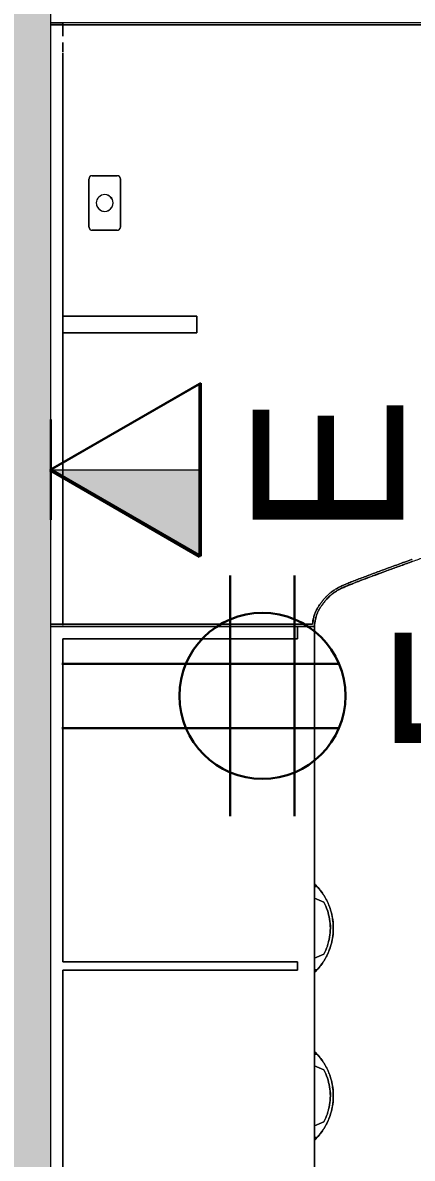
# Model space of a CAD drawing. Header units: inches. Extents: x 385 to 2249, y -1773 to -36.
# Drawn here: x 1811.5 to 1834.7, y -1686 to -1618.3 of the extents above; entities that cross this region are included whole.
import ezdxf

# ---------------------------------------------------------------- set-up
doc = ezdxf.new("R2010")
doc.units = ezdxf.units.IN
doc.header["$MEASUREMENT"] = 0
for name, color, linetype, lineweight in [('A-ANNO-NOTE', 131, 'Continuous', 30), ('A-WALL-PATT', 111, 'Continuous', 13), ('I-FURN', 30, 'Continuous', 9), ('I-FURN-PNLS', 30, 'Continuous', 9), ('I-WALL', 2, 'Continuous', 13)]:
    doc.layers.add(name, color=color, linetype=linetype, lineweight=lineweight)
doc.styles.add('Swis721 Lt BT', font='swissl.ttf', dxfattribs={"height": 9})

# ---------------------------------------------------------------- blocks, each defined once
blk = doc.blocks.new('Zira Wksta 11 - Type 2-V140-Level 6 POWER _ SIGNAL')
at = {"layer": 'I-FURN'}
for p, q in [((-16.173, 66.48), (-16, 66.48)), ((-16.173, 66.48), (-16, 66.48)), ((-16, 66.487), (-16.167, 66.487)), ((-16, 66.487), (-16.167, 66.487)), ((-16, 66.604), (-16, 66.657)), ((-16, 66.657), (-16, 66.614)), ((-16, 66.604), (-16, 66.657)), ((-16, 66.657), (-16, 66.614)), ((-16, 66.614), (-16, 66.512)), ((-16, 66.614), (-16, 66.512)), ((-16, 66.512), (-16, 66.604)), ((-16, 66.512), (-16, 66.604)), ((-16, 66.48), (-16, 66.512)), ((-16, 66.512), (-16, 66.487)), ((-16, 66.48), (-16, 66.512)), ((-16, 66.512), (-16, 66.487)), ((-16, 66.48), (-16, 65.791)), ((-16, 66.139), (-16, 66.48)), ((-16, 66.48), (-16, 65.791)), ((-16, 66.139), (-16, 66.48)), ((-16.281, 65.675), (-16, 65.791)), ((-16.281, 65.675), (-16, 65.791)), ((-16, 65.791), (-16, 66.136)), ((-16, 65.791), (-16, 66.136)), ((-16.561, 65.559), (-16.281, 65.675)), ((-16.561, 65.559), (-16.281, 65.675)), ((-16.281, 62.325), (-16.561, 62.441)), ((-16.281, 62.325), (-16.561, 62.441)), ((-16, 62.209), (-16.281, 62.325)), ((-16, 62.209), (-16.281, 62.325)), ((-16, 61.864), (-16, 62.209)), ((-16, 62.209), (-16, 61.52)), ((-16, 61.864), (-16, 62.209)), ((-16, 62.209), (-16, 61.52)), ((-16, 61.52), (-16, 61.861)), ((-16, 61.52), (-16, 61.861)), ((-16, 61.52), (-16.173, 61.52)), ((-16, 61.52), (-16.173, 61.52)), ((-16.167, 61.513), (-16, 61.513)), ((-16.167, 61.513), (-16, 61.513)), ((-16, 61.488), (-16, 61.52)), ((-16, 61.488), (-16, 61.52)), ((-16, 61.513), (-16, 61.488)), ((-16, 61.513), (-16, 61.488)), ((-16, 61.488), (-16, 61.386)), ((-16, 61.396), (-16, 61.488)), ((-16, 61.488), (-16, 61.386)), ((-16, 61.396), (-16, 61.488)), ((-16, 61.343), (-16, 61.396)), ((-16, 61.343), (-16, 61.396)), ((-16, 61.386), (-16, 61.343)), ((-16, 61.386), (-16, 61.343)), ((-16.173, 56.48), (-16, 56.48)), ((-16, 56.487), (-16.167, 56.487)), ((-16, 56.604), (-16, 56.657)), ((-16, 56.657), (-16, 56.614)), ((-16, 56.614), (-16, 56.512)), ((-16, 56.512), (-16, 56.604)), ((-16, 56.48), (-16, 56.512)), ((-16, 56.512), (-16, 56.487)), ((-16, 56.48), (-16, 55.791)), ((-16, 56.139), (-16, 56.48)), ((-16.561, 55.559), (-16.281, 55.675)), ((-16.281, 55.675), (-16, 55.791)), ((-16, 55.791), (-16, 56.136)), ((-16.281, 52.325), (-16.561, 52.441)), ((-16, 52.209), (-16.281, 52.325)), ((-16, 51.864), (-16, 52.209)), ((-16, 52.209), (-16, 51.52)), ((-16, 51.52), (-16.173, 51.52)), ((-16.167, 51.513), (-16, 51.513)), ((-16, 51.52), (-16, 51.861)), ((-16, 51.488), (-16, 51.52)), ((-16, 51.513), (-16, 51.488)), ((-16, 51.488), (-16, 51.386)), ((-16, 51.396), (-16, 51.488)), ((-16, 51.343), (-16, 51.396)), ((-16, 51.386), (-16, 51.343)), ((-2.75, 12.375), (-4.25, 12.375)), ((-4.25, 12.375), (-2.75, 12.375)), ((-4.437, 12.188), (-4.437, 9.313)), ((-4.437, 9.313), (-4.437, 12.188)), ((-2.562, 9.313), (-2.562, 12.188)), ((-2.562, 12.188), (-2.562, 9.313)), ((-4.25, 9.125), (-2.75, 9.125)), ((-2.75, 9.125), (-4.25, 9.125))]:
    blk.add_line(p, q, dxfattribs=at)
at = {"layer": 'I-FURN', "flags": 128}
for points in [[(-16, 65.791), (-16.281, 65.675), (-16.561, 65.559)], [(-16, 65.791), (-16.281, 65.675), (-16.561, 65.559)], [(-16.561, 62.441), (-16.281, 62.325), (-16, 62.209)], [(-16.561, 62.441), (-16.281, 62.325), (-16, 62.209)], [(-16, 55.791), (-16.281, 55.675), (-16.561, 55.559)], [(-16.561, 52.441), (-16.281, 52.325), (-16, 52.209)]]:
    blk.add_lwpolyline(points, dxfattribs=at)
at = {"layer": 'I-FURN'}
for centre, radius, start, end in [((-13.447, 64), 3.685, 137.02895, 137.70289), ((-13.447, 64), 3.685, 137.02895, 137.70289), ((-13.447, 64), 3.685, 137.03852, 137.56704), ((-13.447, 64), 3.685, 137.03852, 137.56704), ((-13.447, 64), 3.685, 222.29711, 222.97105), ((-13.447, 64), 3.685, 222.29711, 222.97105), ((-13.447, 64), 3.685, 222.43296, 222.96148), ((-13.447, 64), 3.685, 222.43296, 222.96148), ((-13.447, 54), 3.685, 137.02895, 137.70289), ((-13.447, 54), 3.685, 137.03852, 137.56704), ((-13.447, 54), 3.685, 222.29711, 222.97105), ((-13.447, 54), 3.685, 222.43296, 222.96148), ((-4.25, 12.188), 0.188, 90, 180), ((-4.25, 12.188), 0.188, 165, 180), ((-4.25, 12.188), 0.188, 90, 165), ((-2.75, 12.188), 0.187, 0, 90), ((-2.75, 12.188), 0.187, 15, 90), ((-2.75, 12.188), 0.188, 0, 15), ((-3.5, 10.75), 0.5, 90, 270), ((-3.5, 10.75), 0.5, 90, 210), ((-3.5, 10.75), 0.5, 270, 90), ((-3.5, 10.75), 0.5, 60, 90), ((-3.5, 10.75), 0.5, 15, 60), ((-3.5, 10.75), 0.5, 360, 15), ((-3.5, 10.75), 0.5, 210, 270), ((-3.5, 10.75), 0.5, 270, 360), ((-4.25, 9.313), 0.188, 180, 270), ((-4.25, 9.313), 0.187, 180, 195), ((-4.25, 9.313), 0.188, 195, 270), ((-2.75, 9.313), 0.187, 270, 0), ((-2.75, 9.313), 0.188, 270, 345), ((-2.75, 9.313), 0.187, 345, 0)]:
    blk.add_arc(centre, radius, start, end, dxfattribs=at)
for points, knots in [([(-16.173, 61.52), (-16.325, 61.687), (-16.598, 62.05), (-16.903, 62.661), (-17.09, 63.318), (-17.174, 64.227), (-17.004, 65.135), (-16.599, 65.95), (-16.325, 66.313), (-16.173, 66.48)], [0, 0, 0, 0, 0.125, 0.25, 0.375, 0.5, 0.75, 0.875, 1, 1, 1, 1]), ([(-16.173, 61.52), (-16.325, 61.687), (-16.598, 62.05), (-16.903, 62.661), (-17.09, 63.318), (-17.174, 64.227), (-17.004, 65.135), (-16.599, 65.95), (-16.325, 66.313), (-16.173, 66.48)], [0, 0, 0, 0, 0.125, 0.25, 0.375, 0.5, 0.75, 0.875, 1, 1, 1, 1]), ([(-16, 66.657), (-16.001, 66.657), (-16.002, 66.656), (-16.004, 66.653), (-16.007, 66.651), (-16.009, 66.649), (-16.012, 66.645), (-16.016, 66.642), (-16.019, 66.639), (-16.023, 66.635), (-16.027, 66.631), (-16.032, 66.627), (-16.041, 66.618), (-16.048, 66.61), (-16.055, 66.604)], [0, 0, 0, 0, 0.125, 0.1875, 0.25, 0.3125, 0.375, 0.4375, 0.5, 0.5625, 0.625, 0.6875, 0.75, 1, 1, 1, 1]), ([(-16, 66.657), (-16.001, 66.657), (-16.002, 66.656), (-16.004, 66.653), (-16.007, 66.651), (-16.009, 66.649), (-16.012, 66.645), (-16.016, 66.642), (-16.019, 66.639), (-16.023, 66.635), (-16.027, 66.631), (-16.032, 66.627), (-16.041, 66.618), (-16.048, 66.61), (-16.055, 66.604)], [0, 0, 0, 0, 0.125, 0.1875, 0.25, 0.3125, 0.375, 0.4375, 0.5, 0.5625, 0.625, 0.6875, 0.75, 1, 1, 1, 1]), ([(-16.045, 66.614), (-16.039, 66.619), (-16.031, 66.627), (-16.021, 66.637), (-16.016, 66.642), (-16.012, 66.646), (-16.009, 66.649), (-16.007, 66.651), (-16.004, 66.653), (-16.003, 66.655), (-16.001, 66.656), (-16, 66.657), (-16, 66.657)], [0, 0, 0, 0, 0.25, 0.375, 0.5, 0.5625, 0.625, 0.6875, 0.75, 0.8125, 0.875, 1, 1, 1, 1]), ([(-16.045, 66.614), (-16.039, 66.619), (-16.031, 66.627), (-16.021, 66.637), (-16.016, 66.642), (-16.012, 66.646), (-16.009, 66.649), (-16.007, 66.651), (-16.004, 66.653), (-16.003, 66.655), (-16.001, 66.656), (-16, 66.657), (-16, 66.657)], [0, 0, 0, 0, 0.25, 0.375, 0.5, 0.5625, 0.625, 0.6875, 0.75, 0.8125, 0.875, 1, 1, 1, 1]), ([(-16.672, 65.783), (-16.727, 65.683), (-16.791, 65.555), (-16.846, 65.424), (-16.856, 65.398)], [0.15936451, 0.15936451, 0.15936451, 0.15936451, 0.22222222, 0.23762024, 0.23762024, 0.23762024, 0.23762024]), ([(-16.672, 65.783), (-16.727, 65.683), (-16.791, 65.555), (-16.846, 65.424), (-16.856, 65.398)], [0.15936451, 0.15936451, 0.15936451, 0.15936451, 0.22222222, 0.23762024, 0.23762024, 0.23762024, 0.23762024]), ([(-16.945, 65.16), (-16.973, 65.075), (-17.009, 64.949), (-17.04, 64.821), (-17.049, 64.78)], [0.28411479, 0.28411479, 0.28411479, 0.28411479, 0.33333333, 0.3562762, 0.3562762, 0.3562762, 0.3562762]), ([(-16.945, 65.16), (-16.973, 65.075), (-17.009, 64.949), (-17.04, 64.821), (-17.049, 64.78)], [0.28411479, 0.28411479, 0.28411479, 0.28411479, 0.33333333, 0.3562762, 0.3562762, 0.3562762, 0.3562762]), ([(-17.096, 64.517), (-17.106, 64.446), (-17.12, 64.319), (-17.127, 64.192), (-17.128, 64.136)], [0.40508035, 0.40508035, 0.40508035, 0.40508035, 0.44444444, 0.47528756, 0.47528756, 0.47528756, 0.47528756]), ([(-17.096, 64.517), (-17.106, 64.446), (-17.12, 64.319), (-17.127, 64.192), (-17.128, 64.136)], [0.40508035, 0.40508035, 0.40508035, 0.40508035, 0.44444444, 0.47528756, 0.47528756, 0.47528756, 0.47528756]), ([(-17.048, 63.22), (-17.04, 63.179), (-17.009, 63.052), (-16.976, 62.923), (-16.95, 62.836)], [0.64373131, 0.64373131, 0.64373131, 0.64373131, 0.66666667, 0.71591001, 0.71591001, 0.71591001, 0.71591001]), ([(-17.048, 63.22), (-17.04, 63.179), (-17.009, 63.052), (-16.976, 62.923), (-16.95, 62.836)], [0.64373131, 0.64373131, 0.64373131, 0.64373131, 0.66666667, 0.71591001, 0.71591001, 0.71591001, 0.71591001]), ([(-16.857, 62.602), (-16.808, 62.482), (-16.751, 62.351), (-16.678, 62.229), (-16.671, 62.218)], [0.76239192, 0.76239192, 0.76239192, 0.76239192, 0.83333333, 0.84070579, 0.84070579, 0.84070579, 0.84070579]), ([(-16.857, 62.602), (-16.808, 62.482), (-16.751, 62.351), (-16.678, 62.229), (-16.671, 62.218)], [0.76239192, 0.76239192, 0.76239192, 0.76239192, 0.83333333, 0.84070579, 0.84070579, 0.84070579, 0.84070579]), ([(-16.055, 61.396), (-16.048, 61.39), (-16.039, 61.381), (-16.029, 61.371), (-16.023, 61.365), (-16.019, 61.361), (-16.016, 61.358), (-16.012, 61.355), (-16.009, 61.351), (-16.007, 61.349), (-16.004, 61.347), (-16.002, 61.344), (-16.001, 61.343), (-16, 61.343)], [0, 0, 0, 0, 0.25, 0.375, 0.4375, 0.5, 0.5625, 0.625, 0.6875, 0.75, 0.8125, 0.875, 1, 1, 1, 1]), ([(-16.055, 61.396), (-16.048, 61.39), (-16.039, 61.381), (-16.029, 61.371), (-16.023, 61.365), (-16.019, 61.361), (-16.016, 61.358), (-16.012, 61.355), (-16.009, 61.351), (-16.007, 61.349), (-16.004, 61.347), (-16.002, 61.344), (-16.001, 61.343), (-16, 61.343)], [0, 0, 0, 0, 0.25, 0.375, 0.4375, 0.5, 0.5625, 0.625, 0.6875, 0.75, 0.8125, 0.875, 1, 1, 1, 1]), ([(-16, 61.343), (-16, 61.343), (-16.001, 61.344), (-16.003, 61.345), (-16.004, 61.347), (-16.007, 61.349), (-16.009, 61.351), (-16.012, 61.354), (-16.015, 61.357), (-16.018, 61.36), (-16.021, 61.363), (-16.025, 61.367), (-16.032, 61.374), (-16.039, 61.381), (-16.045, 61.386)], [0, 0, 0, 0, 0.125, 0.1875, 0.25, 0.3125, 0.375, 0.4375, 0.5, 0.5625, 0.625, 0.6875, 0.75, 1, 1, 1, 1]), ([(-16, 61.343), (-16, 61.343), (-16.001, 61.344), (-16.003, 61.345), (-16.004, 61.347), (-16.007, 61.349), (-16.009, 61.351), (-16.012, 61.354), (-16.015, 61.357), (-16.018, 61.36), (-16.021, 61.363), (-16.025, 61.367), (-16.032, 61.374), (-16.039, 61.381), (-16.045, 61.386)], [0, 0, 0, 0, 0.125, 0.1875, 0.25, 0.3125, 0.375, 0.4375, 0.5, 0.5625, 0.625, 0.6875, 0.75, 1, 1, 1, 1]), ([(-16.173, 51.52), (-16.325, 51.687), (-16.598, 52.05), (-16.903, 52.661), (-17.09, 53.318), (-17.174, 54.227), (-17.004, 55.135), (-16.599, 55.95), (-16.325, 56.313), (-16.173, 56.48)], [0, 0, 0, 0, 0.125, 0.25, 0.375, 0.5, 0.75, 0.875, 1, 1, 1, 1]), ([(-16, 56.657), (-16.001, 56.657), (-16.002, 56.656), (-16.004, 56.653), (-16.007, 56.651), (-16.009, 56.649), (-16.012, 56.645), (-16.016, 56.642), (-16.019, 56.639), (-16.023, 56.635), (-16.027, 56.631), (-16.032, 56.627), (-16.041, 56.618), (-16.048, 56.61), (-16.055, 56.604)], [0, 0, 0, 0, 0.125, 0.1875, 0.25, 0.3125, 0.375, 0.4375, 0.5, 0.5625, 0.625, 0.6875, 0.75, 1, 1, 1, 1]), ([(-16.045, 56.614), (-16.039, 56.619), (-16.031, 56.627), (-16.021, 56.637), (-16.016, 56.642), (-16.012, 56.646), (-16.009, 56.649), (-16.007, 56.651), (-16.004, 56.653), (-16.003, 56.655), (-16.001, 56.656), (-16, 56.657), (-16, 56.657)], [0, 0, 0, 0, 0.25, 0.375, 0.5, 0.5625, 0.625, 0.6875, 0.75, 0.8125, 0.875, 1, 1, 1, 1]), ([(-16.672, 55.783), (-16.727, 55.683), (-16.791, 55.555), (-16.846, 55.424), (-16.856, 55.398)], [0.15936451, 0.15936451, 0.15936451, 0.15936451, 0.22222222, 0.23762024, 0.23762024, 0.23762024, 0.23762024]), ([(-16.945, 55.16), (-16.973, 55.075), (-17.009, 54.949), (-17.04, 54.821), (-17.049, 54.78)], [0.28411479, 0.28411479, 0.28411479, 0.28411479, 0.33333333, 0.3562762, 0.3562762, 0.3562762, 0.3562762]), ([(-17.096, 54.517), (-17.106, 54.446), (-17.12, 54.319), (-17.127, 54.192), (-17.128, 54.136)], [0.40508035, 0.40508035, 0.40508035, 0.40508035, 0.44444444, 0.47528756, 0.47528756, 0.47528756, 0.47528756]), ([(-17.048, 53.22), (-17.04, 53.179), (-17.009, 53.052), (-16.976, 52.923), (-16.95, 52.836)], [0.64373131, 0.64373131, 0.64373131, 0.64373131, 0.66666667, 0.71591001, 0.71591001, 0.71591001, 0.71591001]), ([(-16.857, 52.602), (-16.808, 52.482), (-16.751, 52.351), (-16.678, 52.229), (-16.671, 52.218)], [0.76239192, 0.76239192, 0.76239192, 0.76239192, 0.83333333, 0.84070579, 0.84070579, 0.84070579, 0.84070579]), ([(-16.055, 51.396), (-16.048, 51.39), (-16.039, 51.381), (-16.029, 51.371), (-16.023, 51.365), (-16.019, 51.361), (-16.016, 51.358), (-16.012, 51.355), (-16.009, 51.351), (-16.007, 51.349), (-16.004, 51.347), (-16.002, 51.344), (-16.001, 51.343), (-16, 51.343)], [0, 0, 0, 0, 0.25, 0.375, 0.4375, 0.5, 0.5625, 0.625, 0.6875, 0.75, 0.8125, 0.875, 1, 1, 1, 1]), ([(-16, 51.343), (-16, 51.343), (-16.001, 51.344), (-16.003, 51.345), (-16.004, 51.347), (-16.007, 51.349), (-16.009, 51.351), (-16.012, 51.354), (-16.015, 51.357), (-16.018, 51.36), (-16.021, 51.363), (-16.025, 51.367), (-16.032, 51.374), (-16.039, 51.381), (-16.045, 51.386)], [0, 0, 0, 0, 0.125, 0.1875, 0.25, 0.3125, 0.375, 0.4375, 0.5, 0.5625, 0.625, 0.6875, 0.75, 1, 1, 1, 1])]:
    blk.add_open_spline(points, degree=3, knots=knots, dxfattribs=at)
for points in [[(-16.167, 66.487), (-16.303, 66.338), (-16.427, 66.178), (-16.537, 66.008)], [(-16.167, 66.487), (-16.303, 66.338), (-16.427, 66.178), (-16.537, 66.008)], [(-16.055, 66.604), (-16.069, 66.589), (-16.099, 66.559), (-16.129, 66.528), (-16.144, 66.512)], [(-16.055, 66.604), (-16.069, 66.589), (-16.099, 66.559), (-16.129, 66.528), (-16.144, 66.512)], [(-16.143, 66.512), (-16.132, 66.524), (-16.11, 66.547), (-16.077, 66.582), (-16.055, 66.603), (-16.045, 66.614)], [(-16.143, 66.512), (-16.132, 66.524), (-16.11, 66.547), (-16.077, 66.582), (-16.055, 66.603), (-16.045, 66.614)], [(-16.586, 65.931), (-16.616, 65.882), (-16.645, 65.833), (-16.672, 65.783)], [(-16.586, 65.931), (-16.616, 65.882), (-16.645, 65.833), (-16.672, 65.783)], [(-16.561, 65.559), (-16.732, 65.242), (-16.969, 64.55), (-16.969, 63.451), (-16.732, 62.759), (-16.561, 62.441)], [(-16.561, 65.559), (-16.732, 65.242), (-16.969, 64.55), (-16.969, 63.451), (-16.732, 62.759), (-16.561, 62.441)], [(-16.894, 65.302), (-16.912, 65.255), (-16.929, 65.208), (-16.945, 65.16)], [(-16.894, 65.302), (-16.912, 65.255), (-16.929, 65.208), (-16.945, 65.16)], [(-16.91, 64.539), (-16.88, 64.717), (-16.822, 64.887), (-16.757, 65.055)], [(-16.91, 64.539), (-16.88, 64.717), (-16.822, 64.887), (-16.757, 65.055)], [(-16.857, 65.398), (-16.867, 65.372), (-16.877, 65.347), (-16.887, 65.321)], [(-16.857, 65.398), (-16.867, 65.372), (-16.877, 65.347), (-16.887, 65.321)], [(-16.778, 65.064), (-16.719, 65.234), (-16.647, 65.4), (-16.561, 65.559)], [(-16.778, 65.064), (-16.719, 65.234), (-16.647, 65.4), (-16.561, 65.559)], [(-17.075, 64.644), (-17.083, 64.602), (-17.09, 64.56), (-17.096, 64.517)], [(-17.075, 64.644), (-17.083, 64.602), (-17.09, 64.56), (-17.096, 64.517)], [(-17.049, 64.78), (-17.056, 64.743), (-17.064, 64.707), (-17.071, 64.67)], [(-17.049, 64.78), (-17.056, 64.743), (-17.064, 64.707), (-17.071, 64.67)], [(-16.955, 64), (-16.955, 64.181), (-16.949, 64.365), (-16.91, 64.539)], [(-16.955, 64), (-16.955, 64.181), (-16.949, 64.365), (-16.91, 64.539)], [(-17.129, 64.135), (-17.133, 64.045), (-17.132, 63.955), (-17.127, 63.866)], [(-17.129, 64.135), (-17.133, 64.045), (-17.132, 63.955), (-17.127, 63.866)], [(-17.129, 63.865), (-17.125, 63.737), (-17.111, 63.61), (-17.092, 63.484)], [(-17.129, 63.865), (-17.125, 63.737), (-17.111, 63.61), (-17.092, 63.484)], [(-16.91, 63.461), (-16.94, 63.639), (-16.965, 63.822), (-16.971, 64.004)], [(-16.91, 63.461), (-16.94, 63.639), (-16.965, 63.822), (-16.971, 64.004)], [(-17.095, 63.482), (-17.089, 63.44), (-17.082, 63.398), (-17.075, 63.356)], [(-17.095, 63.482), (-17.089, 63.44), (-17.082, 63.398), (-17.075, 63.356)], [(-17.07, 63.329), (-17.064, 63.293), (-17.056, 63.256), (-17.048, 63.22)], [(-17.07, 63.329), (-17.064, 63.293), (-17.056, 63.256), (-17.048, 63.22)], [(-16.778, 62.936), (-16.836, 63.107), (-16.875, 63.282), (-16.91, 63.461)], [(-16.778, 62.936), (-16.836, 63.107), (-16.875, 63.282), (-16.91, 63.461)], [(-16.945, 62.84), (-16.929, 62.792), (-16.913, 62.744), (-16.896, 62.697)], [(-16.945, 62.84), (-16.929, 62.792), (-16.913, 62.744), (-16.896, 62.697)], [(-16.887, 62.679), (-16.877, 62.653), (-16.867, 62.627), (-16.857, 62.602)], [(-16.887, 62.679), (-16.877, 62.653), (-16.867, 62.627), (-16.857, 62.602)], [(-16.561, 62.441), (-16.647, 62.6), (-16.719, 62.766), (-16.778, 62.936)], [(-16.561, 62.441), (-16.647, 62.6), (-16.719, 62.766), (-16.778, 62.936)], [(-16.672, 62.217), (-16.644, 62.167), (-16.614, 62.119), (-16.582, 62.072)], [(-16.672, 62.217), (-16.644, 62.167), (-16.614, 62.119), (-16.582, 62.072)], [(-16.537, 61.992), (-16.427, 61.822), (-16.303, 61.662), (-16.167, 61.513)], [(-16.537, 61.992), (-16.427, 61.822), (-16.303, 61.662), (-16.167, 61.513)], [(-16.144, 61.488), (-16.129, 61.472), (-16.099, 61.441), (-16.069, 61.411), (-16.055, 61.396)], [(-16.144, 61.488), (-16.129, 61.472), (-16.099, 61.441), (-16.069, 61.411), (-16.055, 61.396)], [(-16.045, 61.386), (-16.055, 61.397), (-16.077, 61.418), (-16.11, 61.453), (-16.132, 61.476), (-16.143, 61.488)], [(-16.045, 61.386), (-16.055, 61.397), (-16.077, 61.418), (-16.11, 61.453), (-16.132, 61.476), (-16.143, 61.488)], [(-16.167, 56.487), (-16.303, 56.338), (-16.427, 56.178), (-16.537, 56.008)], [(-16.055, 56.604), (-16.069, 56.589), (-16.099, 56.559), (-16.129, 56.528), (-16.144, 56.512)], [(-16.143, 56.512), (-16.132, 56.524), (-16.11, 56.547), (-16.077, 56.582), (-16.055, 56.603), (-16.045, 56.614)], [(-16.561, 55.559), (-16.732, 55.242), (-16.969, 54.55), (-16.969, 53.451), (-16.732, 52.759), (-16.561, 52.441)], [(-16.778, 55.064), (-16.719, 55.234), (-16.647, 55.4), (-16.561, 55.559)], [(-16.586, 55.931), (-16.616, 55.882), (-16.645, 55.833), (-16.672, 55.783)], [(-16.894, 55.302), (-16.912, 55.255), (-16.929, 55.208), (-16.945, 55.16)], [(-16.91, 54.539), (-16.88, 54.717), (-16.822, 54.887), (-16.757, 55.055)], [(-16.857, 55.398), (-16.867, 55.372), (-16.877, 55.347), (-16.887, 55.321)], [(-17.075, 54.644), (-17.083, 54.602), (-17.09, 54.56), (-17.096, 54.517)], [(-17.049, 54.78), (-17.056, 54.743), (-17.064, 54.707), (-17.071, 54.67)], [(-16.955, 54), (-16.955, 54.181), (-16.949, 54.365), (-16.91, 54.539)], [(-17.129, 54.135), (-17.133, 54.045), (-17.132, 53.955), (-17.127, 53.866)], [(-17.129, 53.865), (-17.125, 53.737), (-17.111, 53.61), (-17.092, 53.484)], [(-16.91, 53.461), (-16.94, 53.639), (-16.965, 53.822), (-16.971, 54.004)], [(-17.095, 53.482), (-17.089, 53.44), (-17.082, 53.398), (-17.075, 53.356)], [(-17.07, 53.329), (-17.064, 53.293), (-17.056, 53.256), (-17.048, 53.22)], [(-16.945, 52.84), (-16.929, 52.792), (-16.913, 52.744), (-16.896, 52.697)], [(-16.778, 52.936), (-16.836, 53.107), (-16.875, 53.282), (-16.91, 53.461)], [(-16.561, 52.441), (-16.647, 52.6), (-16.719, 52.766), (-16.778, 52.936)], [(-16.887, 52.679), (-16.877, 52.653), (-16.867, 52.627), (-16.857, 52.602)], [(-16.672, 52.217), (-16.644, 52.167), (-16.614, 52.119), (-16.582, 52.072)], [(-16.537, 51.992), (-16.427, 51.822), (-16.303, 51.662), (-16.167, 51.513)], [(-16.144, 51.488), (-16.129, 51.472), (-16.099, 51.441), (-16.069, 51.411), (-16.055, 51.396)], [(-16.045, 51.386), (-16.055, 51.397), (-16.077, 51.418), (-16.11, 51.453), (-16.132, 51.476), (-16.143, 51.488)]]:
    blk.add_open_spline(points, degree=3, dxfattribs=at)
at = {"layer": 'I-FURN-PNLS'}
for p, q in [((-16, 36), (-16, 72)), ((-16, 72), (-16, 36)), ((-16, 36), (-16, 72)), ((-1, 71.25), (-1, 56.5)), ((-1, 56.5), (-1, 71.25)), ((-1, 56.5), (-15, 56.5)), ((-15, 56.5), (-15, 56)), ((-15, 56), (-15, 56.5)), ((-15, 56.5), (-1, 56.5)), ((-15, 56), (-1, 56)), ((-1, 56), (-15, 56)), ((-1, 56), (-1, 36.75)), ((-1, 36.75), (-1, 56)), ((-1, 36.75), (-15, 36.75)), ((-15, 36.75), (-15, 36)), ((-15, 36), (-15, 36.75)), ((-15, 36.75), (-1, 36.75)), ((-0.29, 36), (-16, 36)), ((-16, 36), (-0.29, 36)), ((-0.29, 36), (-16, 36)), ((-0.29, 36), (-16, 36)), ((-0.29, 36), (-16, 36)), ((-16, 36), (-0.29, 36)), ((-15, 36), (-0.29, 36)), ((-1, 36), (-15, 36)), ((-0.29, 36), (-1, 36)), ((-0.29, 36), (-1, 36)), ((-1, 36), (-1, 35.95)), ((-1, 35.95), (-1, 36)), ((-1, 36), (-0.29, 36)), ((-0.29, 35.875), (-15.887, 35.875)), ((-15.887, 35.875), (-0.29, 35.875)), ((-1, 35.876), (-1, 1.82)), ((-1, 18.5), (-1, 35.876)), ((-1, 18.5), (-9, 18.5)), ((-9, 18.5), (-9, 17.5)), ((-9, 17.5), (-9, 18.5)), ((-9, 18.5), (-1, 18.5)), ((-1, 17.5), (-1, 18.5)), ((-1, 18.5), (-1, 17.5)), ((-1, 17.5), (-1, 18.5)), ((-9, 17.5), (-1, 17.5)), ((-1, 17.5), (-9, 17.5)), ((-1, 1.82), (-1, 17.5)), ((-1, 1.757), (-1, 1.19)), ((-1, 1.19), (-1, 1.757)), ((-1, 0.8), (-1, 0.123)), ((-1, 0.123), (-1, 0.8)), ((-51, 0), (-0.29, 0)), ((-50.925, 0.125), (-0.29, 0.125)), ((-0.29, 0.125), (-50.925, 0.125)), ((-1, 0.123), (-1, 0)), ((-1, 0), (-1, 0.123)), ((-1, 0), (-0.29, 0)), ((-0.29, 0), (-1, 0))]:
    blk.add_line(p, q, dxfattribs=at)
for points, knots in [([(-16, 36), (-16.014, 35.849), (-16.048, 35.634), (-16.111, 35.404), (-16.153, 35.278), (-16.188, 35.187), (-16.227, 35.099), (-16.286, 34.984), (-16.37, 34.849), (-16.46, 34.723), (-16.522, 34.641), (-16.557, 34.595), (-16.591, 34.55), (-16.634, 34.497), (-16.702, 34.416), (-16.788, 34.323), (-16.875, 34.239), (-16.945, 34.175), (-16.998, 34.129), (-17.05, 34.085), (-17.119, 34.031), (-17.206, 33.969), (-17.312, 33.902), (-17.401, 33.849), (-17.474, 33.808), (-17.547, 33.769), (-17.639, 33.725), (-17.752, 33.675), (-17.868, 33.624), (-17.987, 33.574), (-18.108, 33.525), (-18.233, 33.476), (-18.488, 33.376), (-18.895, 33.217), (-19.48, 32.997), (-20.103, 32.767), (-20.757, 32.528), (-21.436, 32.281), (-22.135, 32.026), (-22.85, 31.766), (-23.578, 31.503), (-24.313, 31.236), (-25.3, 30.881), (-26.287, 30.527), (-27.26, 30.183), (-27.979, 29.93), (-28.687, 29.681), (-29.382, 29.436), (-30.061, 29.195), (-30.724, 28.958), (-31.368, 28.724), (-31.991, 28.494), (-32.595, 28.265), (-33.196, 28.037), (-33.806, 27.806), (-34.441, 27.57), (-35.002, 27.369), (-35.478, 27.202), (-35.787, 27.096), (-36.043, 27.01), (-36.239, 26.943), (-36.44, 26.877), (-36.645, 26.816), (-36.855, 26.756), (-37.069, 26.696), (-37.288, 26.641), (-37.511, 26.595), (-37.739, 26.555), (-37.972, 26.519), (-38.21, 26.491), (-38.452, 26.476), (-38.7, 26.472), (-39.036, 26.476), (-39.469, 26.515), (-40.008, 26.628), (-40.382, 26.739), (-40.572, 26.805)], [0, 0, 0, 0, 0.013514, 0.02027, 0.023649, 0.027027, 0.030405, 0.033784, 0.040541, 0.047297, 0.050676, 0.052365, 0.054054, 0.057432, 0.060811, 0.067568, 0.074324, 0.077703, 0.081081, 0.084459, 0.087838, 0.094595, 0.101351, 0.108108, 0.111486, 0.114865, 0.121622, 0.128378, 0.135135, 0.141892, 0.148649, 0.155405, 0.162162, 0.189189, 0.216216, 0.243243, 0.27027, 0.297297, 0.324324, 0.351351, 0.378378, 0.405405, 0.432432, 0.486486, 0.513514, 0.540541, 0.567568, 0.594595, 0.621622, 0.648649, 0.675676, 0.702703, 0.72973, 0.756757, 0.783784, 0.810811, 0.837838, 0.851351, 0.864865, 0.871622, 0.878378, 0.885135, 0.891892, 0.898649, 0.905405, 0.912162, 0.918919, 0.925676, 0.932432, 0.939189, 0.945946, 0.952703, 0.959459, 0.972973, 0.986486, 1, 1, 1, 1]), ([(-16.68, 34.442), (-16.674, 34.449), (-16.65, 34.477), (-16.61, 34.525), (-16.569, 34.578), (-16.536, 34.623), (-16.502, 34.668), (-16.442, 34.75), (-16.355, 34.874), (-16.274, 35.007), (-16.217, 35.119), (-16.179, 35.206), (-16.146, 35.296), (-16.105, 35.419), (-16.046, 35.644), (-16.013, 35.853), (-16, 36)], [-0.06054761, -0.06054761, -0.06054761, -0.06054761, -0.05921053, -0.05592105, -0.05263158, -0.05098684, -0.04934211, -0.04605263, -0.03947368, -0.03289474, -0.02960526, -0.02631579, -0.02302632, -0.01973684, -0.01315789, 0, 0, 0, 0]), ([(-16.197, 35.166), (-16.195, 35.17), (-16.178, 35.209), (-16.136, 35.319), (-16.057, 35.579), (-16.016, 35.826), (-16, 36)], [-0.02784085, -0.02784085, -0.02784085, -0.02784085, -0.02734644, -0.02343981, -0.01562654, 0, 0, 0, 0]), ([(-16.086, 35.107), (-16.083, 35.115), (-16.063, 35.16), (-16.017, 35.28), (-15.943, 35.518), (-15.908, 35.739), (-15.89, 35.876)], [-0.02817516, -0.02817516, -0.02817516, -0.02817516, -0.02734644, -0.02343981, -0.01562654, -0.00333187, -0.00333187, -0.00333187, -0.00333187]), ([(-15.887, 35.875), (-15.904, 35.736), (-15.945, 35.519), (-16.017, 35.28), (-16.063, 35.16), (-16.083, 35.115), (-16.086, 35.107)], [0.00332304, 0.00332304, 0.00332304, 0.00332304, 0.01562654, 0.02343981, 0.02734644, 0.02817516, 0.02817516, 0.02817516, 0.02817516]), ([(-16.194, 34.899), (-16.211, 34.871), (-16.269, 34.778), (-16.351, 34.662), (-16.433, 34.551), (-16.493, 34.472), (-16.555, 34.395), (-16.638, 34.3), (-16.744, 34.191), (-16.848, 34.094), (-16.932, 34.02), (-17.017, 33.951), (-17.114, 33.881), (-17.189, 33.832), (-17.223, 33.811)], [0.03584002, 0.03584002, 0.03584002, 0.03584002, 0.03906635, 0.04687962, 0.05078625, 0.05469289, 0.05859952, 0.06250615, 0.07031942, 0.07813269, 0.08203933, 0.08594596, 0.09375923, 0.09993766, 0.09993766, 0.09993766, 0.09993766]), ([(-17.223, 33.811), (-17.189, 33.832), (-17.114, 33.881), (-17.017, 33.951), (-16.932, 34.02), (-16.848, 34.094), (-16.744, 34.191), (-16.638, 34.3), (-16.555, 34.395), (-16.493, 34.472), (-16.433, 34.551), (-16.351, 34.662), (-16.269, 34.778), (-16.211, 34.871), (-16.194, 34.899)], [-0.09993766, -0.09993766, -0.09993766, -0.09993766, -0.09375923, -0.08594596, -0.08203933, -0.07813269, -0.07031942, -0.06250615, -0.05859952, -0.05469289, -0.05078625, -0.04687962, -0.03906635, -0.03584002, -0.03584002, -0.03584002, -0.03584002]), ([(-16.679, 34.443), (-16.65, 34.477), (-16.601, 34.536), (-16.533, 34.626), (-16.452, 34.735), (-16.365, 34.859), (-16.303, 34.96), (-16.281, 34.999)], [-0.06048085, -0.06048085, -0.06048085, -0.06048085, -0.05469289, -0.05078625, -0.04687962, -0.03906635, -0.03436187, -0.03436187, -0.03436187, -0.03436187]), ([(-16.086, 35.107), (-16.099, 35.078), (-16.133, 35.006), (-16.171, 34.938), (-16.194, 34.899)], [0.028175164, 0.028175164, 0.028175164, 0.028175164, 0.031253077, 0.035840023, 0.035840023, 0.035840023, 0.035840023]), ([(-16.194, 34.899), (-16.171, 34.938), (-16.133, 35.006), (-16.099, 35.078), (-16.086, 35.107)], [-0.035840023, -0.035840023, -0.035840023, -0.035840023, -0.031253077, -0.028175164, -0.028175164, -0.028175164, -0.028175164]), ([(-17.688, 33.704), (-17.647, 33.723), (-17.564, 33.761), (-17.44, 33.825), (-17.315, 33.9), (-17.193, 33.978), (-17.093, 34.051), (-17.012, 34.116), (-16.932, 34.186), (-16.841, 34.272), (-16.77, 34.344), (-16.739, 34.377)], [-0.12456702, -0.12456702, -0.12456702, -0.12456702, -0.11719904, -0.10938577, -0.1015725, -0.09375923, -0.08594596, -0.08203933, -0.07813269, -0.07031942, -0.06436475, -0.06436475, -0.06436475, -0.06436475]), ([(-17.688, 33.704), (-17.654, 33.719), (-17.584, 33.752), (-17.498, 33.795), (-17.427, 33.833), (-17.357, 33.875), (-17.27, 33.928), (-17.168, 33.996), (-17.083, 34.059), (-17.016, 34.113), (-16.948, 34.172), (-16.863, 34.25), (-16.787, 34.325), (-16.746, 34.369), (-16.739, 34.377)], [-0.12456461, -0.12456461, -0.12456461, -0.12456461, -0.11842105, -0.11184211, -0.10855263, -0.10526316, -0.09868421, -0.09210526, -0.08552632, -0.08223684, -0.07894737, -0.07236842, -0.06578947, -0.06434993, -0.06434993, -0.06434993, -0.06434993]), ([(-17.253, 33.792), (-17.294, 33.766), (-17.381, 33.715), (-17.512, 33.647), (-17.622, 33.596), (-17.71, 33.557), (-17.8, 33.516), (-17.918, 33.467), (-18.059, 33.41), (-18.25, 33.335), (-18.503, 33.235), (-18.926, 33.072), (-19.492, 32.859), (-20.219, 32.591), (-20.986, 32.311), (-21.533, 32.112), (-21.818, 32.009), (-21.834, 32.003)], [0.101749, 0.101749, 0.101749, 0.101749, 0.1093858, 0.117199, 0.1250123, 0.1289189, 0.1328256, 0.1406388, 0.1484521, 0.1562654, 0.1718919, 0.1875185, 0.2187715, 0.2500246, 0.2812777, 0.3125308, 0.3142903, 0.3142903, 0.3142903, 0.3142903]), ([(-21.834, 32.003), (-21.818, 32.009), (-21.533, 32.112), (-20.986, 32.311), (-20.219, 32.591), (-19.492, 32.859), (-18.926, 33.072), (-18.503, 33.235), (-18.25, 33.335), (-18.059, 33.41), (-17.918, 33.467), (-17.8, 33.516), (-17.71, 33.557), (-17.622, 33.596), (-17.512, 33.647), (-17.381, 33.715), (-17.294, 33.766), (-17.253, 33.792)], [-0.3142903, -0.3142903, -0.3142903, -0.3142903, -0.3125308, -0.2812777, -0.2500246, -0.2187715, -0.1875185, -0.1718919, -0.1562654, -0.1484521, -0.1406388, -0.1328256, -0.1289189, -0.1250123, -0.117199, -0.1093858, -0.101749, -0.101749, -0.101749, -0.101749]), ([(-21.83, 32.138), (-21.631, 32.21), (-21.21, 32.363), (-20.582, 32.592), (-19.953, 32.823), (-19.354, 33.044), (-18.886, 33.222), (-18.545, 33.353), (-18.387, 33.415), (-18.316, 33.443)], [-0.3125, -0.3125, -0.3125, -0.3125, -0.2894737, -0.2631579, -0.2368421, -0.2105263, -0.1842105, -0.1710526, -0.1597861, -0.1597861, -0.1597861, -0.1597861]), ([(-19.424, 33.019), (-19.233, 33.091), (-19.047, 33.161), (-18.867, 33.229), (-18.867, 33.229)], [-0.21342503, -0.21342503, -0.21342503, -0.21342503, -0.18751846, -0.1875, -0.1875, -0.1875, -0.1875]), ([(-18.865, 33.23), (-18.757, 33.271), (-18.574, 33.342), (-18.398, 33.411), (-18.324, 33.44)], [-0.18737705, -0.18737705, -0.18737705, -0.18737705, -0.17189192, -0.16020038, -0.16020038, -0.16020038, -0.16020038]), ([(-18.299, 33.45), (-18.292, 33.453), (-18.245, 33.472), (-18.157, 33.506), (-18.038, 33.553), (-17.94, 33.593), (-17.864, 33.625), (-17.807, 33.65), (-17.751, 33.676), (-17.714, 33.692), (-17.696, 33.701)], [-0.1588822, -0.1588822, -0.1588822, -0.1588822, -0.15789474, -0.15131579, -0.14473684, -0.13815789, -0.13486842, -0.13157895, -0.12828947, -0.125, -0.125, -0.125, -0.125]), ([(-18.297, 33.451), (-18.281, 33.457), (-18.216, 33.483), (-18.104, 33.527), (-17.965, 33.583), (-17.851, 33.631), (-17.761, 33.671), (-17.718, 33.691), (-17.696, 33.7)], [-0.15881843, -0.15881843, -0.15881843, -0.15881843, -0.15626539, -0.14845212, -0.14063885, -0.13282558, -0.12891894, -0.12501504, -0.12501504, -0.12501504, -0.12501504]), ([(-20.268, 32.707), (-20.02, 32.798), (-19.736, 32.902), (-19.464, 33.004), (-19.424, 33.019)], [-0.25, -0.25, -0.25, -0.25, -0.21877154, -0.21342503, -0.21342503, -0.21342503, -0.21342503])]:
    blk.add_open_spline(points, degree=3, knots=knots, dxfattribs=at)
for points in [[(-16.281, 34.999), (-16.266, 35.024), (-16.252, 35.05), (-16.239, 35.076)], [(-16.229, 35.097), (-16.218, 35.12), (-16.207, 35.143), (-16.197, 35.166)], [(-16.71, 34.409), (-16.7, 34.42), (-16.69, 34.431), (-16.679, 34.443)], [(-20.834, 32.5), (-20.643, 32.57), (-20.454, 32.639), (-20.27, 32.706)], [(-21.828, 32.138), (-21.49, 32.261), (-21.157, 32.382), (-20.834, 32.5)]]:
    blk.add_open_spline(points, degree=3, dxfattribs=at)

msp = doc.modelspace()

# ---------------------------------------------------------------- hatches: boundary and pattern name
at = {"layer": 'A-ANNO-NOTE', "lineweight": 9}
msp.add_hatch(color=256, dxfattribs=at).paths.add_polyline_path([(1821.997, -1650.112), (1821.997, -1644.955), (1813.065, -1644.955)], flags=0)
at = {"layer": 'A-WALL-PATT', "lineweight": 9}
msp.add_hatch(color=7, dxfattribs=at).paths.add_polyline_path([(1809.633, -1719.891), (1813.133, -1719.891), (1813.133, -1571.947), (1809.633, -1571.947), (1809.633, -1717.154)], flags=0)

# ---------------------------------------------------------------- linework, layer by layer
at = {"layer": 'A-ANNO-NOTE'}
for p, q in [((1813.065, -1644.955), (1821.997, -1639.798)), ((1813.133, -1644.916), (1822.065, -1639.759)), ((1821.997, -1639.798), (1821.997, -1650.112)), ((1822.065, -1639.759), (1822.065, -1650.073)), ((1813.133, -1647.916), (1813.133, -1641.916)), ((1813.065, -1644.955), (1821.997, -1650.112)), ((1813.133, -1644.916), (1822.065, -1650.073)), ((1823.832, -1651.235), (1823.832, -1665.582)), ((1827.665, -1651.235), (1827.665, -1665.582)), ((1813.786, -1656.492), (1830.312, -1656.492)), ((1813.786, -1660.325), (1830.312, -1660.325))]:
    msp.add_line(p, q, dxfattribs=at)
at = {"layer": 'A-ANNO-NOTE', "lineweight": 9}
for p, q in [((1813.065, -1644.955), (1821.997, -1650.112)), ((1821.997, -1644.955), (1813.065, -1644.955)), ((1821.997, -1650.112), (1821.997, -1644.955))]:
    msp.add_line(p, q, dxfattribs=at)
at = {"layer": 'A-ANNO-NOTE'}
msp.add_circle((1825.748, -1658.409), 4.95, dxfattribs=at)
at = {"layer": 'I-WALL', "color": 8, "lineweight": 20}
msp.add_line((1813.133, -1719.891), (1813.133, -1571.947), dxfattribs=at)

# ---------------------------------------------------------------- block references
at = {"layer": 'I-FURN', "rotation": 180}
msp.add_blockref('Zira Wksta 11 - Type 2-V140-Level 6 POWER _ SIGNAL', (1812.842, -1618.261), dxfattribs=at)

# ---------------------------------------------------------------- texts
at = {"layer": 'A-ANNO-NOTE', "lineweight": 9, "char_height": 9, "width": 9.393, "attachment_point": 1, "rotation": 90, "style": 'Swis721 Lt BT'}
for insert in [(1825.157, -1648.922), (1833.64, -1662.241)]:
    msp.add_mtext('E', dxfattribs=dict(at, insert=insert))

doc.saveas('drawing.dxf')
